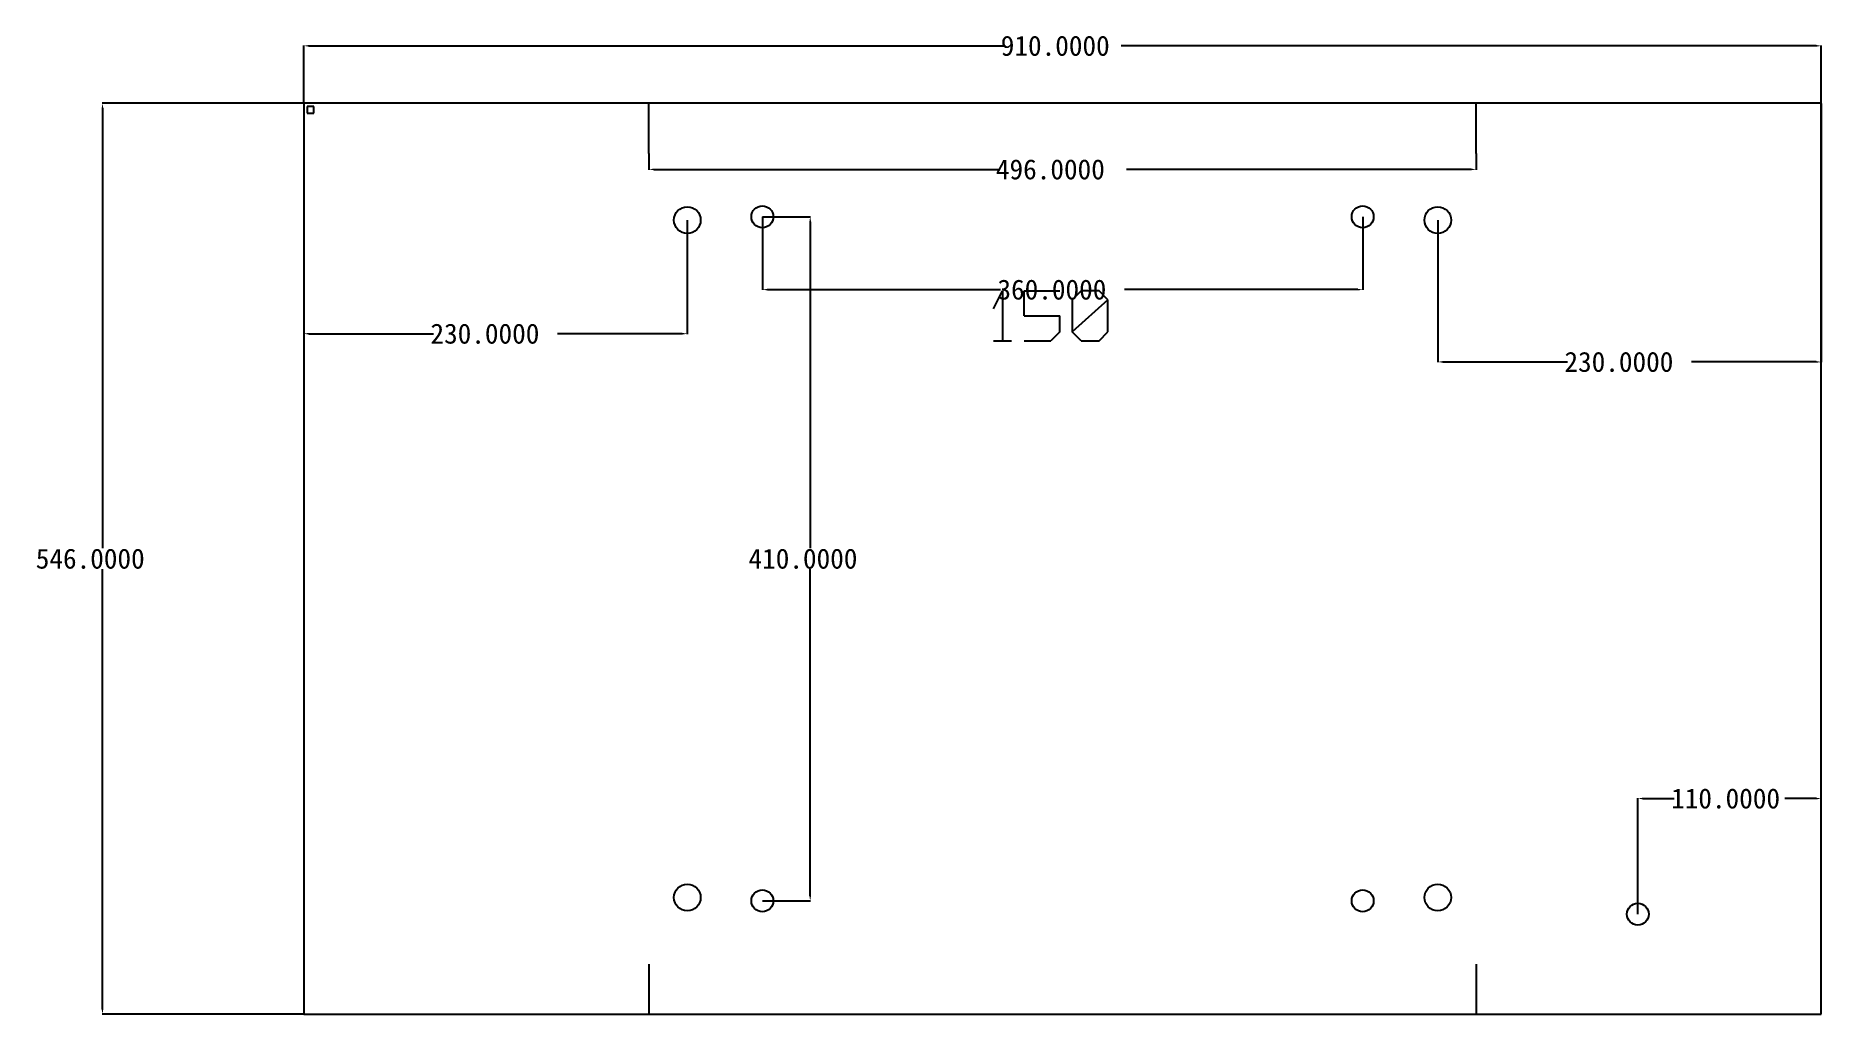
# Model space of a CAD drawing. Extents: x -9426 to 1229, y -62474 to 41.
# Drawn here: x -161 to 910, y -546 to 41 of the extents above.
import ezdxf

# ---------------------------------------------------------------- set-up
doc = ezdxf.new("R2010")
doc.units = 0
doc.header["$MEASUREMENT"] = 0
doc.header["$PDMODE"] = 35
doc.layers.get('0').update_dxf_attribs({"linetype": 'CONTINUOUS'})
doc.layers.get('DEFPOINTS').update_dxf_attribs({"linetype": 'CONTINUOUS'})
doc.dimstyles.get("Standard").update_dxf_attribs({"dimtxt": 2.5, "dimasz": 2.5, "dimexe": 1.25, "dimexo": 0.625, "dimtad": 1, "dimtxsty": 'STANDARD', "dimcen": 2.5, "dimazin": 3, "dimtfac": 1, "dimtmove": 2, "dimatfit": 3})

# ---------------------------------------------------------------- blocks, each defined once
blk = doc.blocks.new('*D2')
at = {"color": 0, "transparency": 16777216}
for p, q in [((-0.1, 0), (-120.9, 0)), ((-120.7, -3), (-120.7, -266.7)), ((-120.7, -543), (-120.7, -279.3)), ((-0.1, -546), (-120.9, -546))]:
    blk.add_line(p, q, dxfattribs=at)
for points in [[(-120.2, -3), (-121.2, -3), (-120.7, 0)], [(-121.2, -543), (-120.2, -543), (-120.7, -546)]]:
    blk.add_solid(points, dxfattribs=at)
at = {"layer": 'DEFPOINTS', "color": 0, "transparency": 16777216}
for p in [(0, 0), (-120.7, -546), (0, -546)]:
    blk.add_point(p, dxfattribs=at)
at = {"color": 0, "linetype": 'Continuous', "transparency": 16777216}
blk.add_text('546.0000', height=12, dxfattribs=at).set_placement((-160.7, -278.9))
blk = doc.blocks.new('*D3')
at = {"color": 0, "transparency": 16777216}
for p, q in [((0, 0.0625), (0, 34.62079)), ((3, 34.44079), (419.762, 34.44079)), ((907, 34.44079), (490.238, 34.44079)), ((910, 0.0625), (910, 34.62079))]:
    blk.add_line(p, q, dxfattribs=at)
for points in [[(3, 34.94079), (3, 33.94079), (0, 34.44079)], [(907, 33.94079), (907, 34.94079), (910, 34.44079)]]:
    blk.add_solid(points, dxfattribs=at)
at = {"layer": 'DEFPOINTS', "color": 0, "transparency": 16777216}
for p in [(910, 34.44079), (0, 0), (910, 0)]:
    blk.add_point(p, dxfattribs=at)
at = {"color": 0, "linetype": 'Continuous', "transparency": 16777216}
blk.add_text('910.0000', height=12, dxfattribs=at).set_placement((417.98, 28.50079))
blk = doc.blocks.new('*D13')
at = {"color": 0, "transparency": 16777216}
for p, q in [((207, -30.0625), (207, -39.80577)), ((703, -30.0625), (703, -39.80577)), ((210, -39.62577), (416.696, -39.62577)), ((700, -39.62577), (493.304, -39.62577))]:
    blk.add_line(p, q, dxfattribs=at)
for points in [[(210, -39.12577), (210, -40.12577), (207, -39.62577)], [(700, -40.12577), (700, -39.12577), (703, -39.62577)]]:
    blk.add_solid(points, dxfattribs=at)
at = {"layer": 'DEFPOINTS', "color": 0, "transparency": 16777216}
for p in [(207, -30), (703, -30), (703, -39.62577)]:
    blk.add_point(p, dxfattribs=at)
at = {"color": 0, "linetype": 'Continuous', "transparency": 16777216}
blk.add_text('496.0000', height=12, dxfattribs=at).set_placement((415.058, -45.56577))
blk = doc.blocks.new('*D15')
at = {"color": 0, "transparency": 16777216}
for p, q in [((0, -0.0625), (0, -138.28066)), ((230, -70.0625), (230, -138.28066)), ((3, -138.10066), (77.764, -138.10066)), ((227, -138.10066), (152.236, -138.10066))]:
    blk.add_line(p, q, dxfattribs=at)
for points in [[(3, -137.60066), (3, -138.60066), (0, -138.10066)], [(227, -138.60066), (227, -137.60066), (230, -138.10066)]]:
    blk.add_solid(points, dxfattribs=at)
at = {"layer": 'DEFPOINTS', "color": 0, "transparency": 16777216}
for p in [(0, 0), (230, -70), (0, -138.10066)]:
    blk.add_point(p, dxfattribs=at)
at = {"color": 0, "linetype": 'Continuous', "transparency": 16777216}
blk.add_text('230.0000', height=12, dxfattribs=at).set_placement((75.982, -144.04066))
blk = doc.blocks.new('*D16')
at = {"color": 0, "transparency": 16777216}
for p, q in [((910, -0.0625), (910, -155.18919)), ((680, -70.0625), (680, -155.18919)), ((683, -155.00919), (757.764, -155.00919)), ((907, -155.00919), (832.236, -155.00919))]:
    blk.add_line(p, q, dxfattribs=at)
for points in [[(683, -154.50919), (683, -155.50919), (680, -155.00919)], [(907, -155.50919), (907, -154.50919), (910, -155.00919)]]:
    blk.add_solid(points, dxfattribs=at)
at = {"layer": 'DEFPOINTS', "color": 0, "transparency": 16777216}
for p in [(910, 0), (680, -70), (910, -155.00919)]:
    blk.add_point(p, dxfattribs=at)
at = {"color": 0, "linetype": 'Continuous', "transparency": 16777216}
blk.add_text('230.0000', height=12, dxfattribs=at).set_placement((755.982, -160.94919))
blk = doc.blocks.new('*D17')
at = {"color": 0, "transparency": 16777216}
for p, q in [((800, -485.9375), (800, -416.51692)), ((803, -416.69692), (821.778, -416.69692)), ((907, -416.69692), (888.222, -416.69692)), ((910, -545.9375), (910, -416.51692))]:
    blk.add_line(p, q, dxfattribs=at)
for points in [[(803, -416.19692), (803, -417.19692), (800, -416.69692)], [(907, -417.19692), (907, -416.19692), (910, -416.69692)]]:
    blk.add_solid(points, dxfattribs=at)
at = {"layer": 'DEFPOINTS', "color": 0, "transparency": 16777216}
for p in [(910, -416.69692), (800, -486), (910, -546)]:
    blk.add_point(p, dxfattribs=at)
at = {"color": 0, "linetype": 'Continuous', "transparency": 16777216}
blk.add_text('110.0000', height=12, dxfattribs=at).set_placement((819.96, -422.63692))
blk = doc.blocks.new('*D18')
at = {"color": 0, "transparency": 16777216}
for p, q in [((275, -68.0625), (275, -111.8611)), ((635, -68.0625), (635, -111.8611)), ((278, -111.6811), (417.782, -111.6811)), ((632, -111.6811), (492.218, -111.6811))]:
    blk.add_line(p, q, dxfattribs=at)
for points in [[(278, -111.1811), (278, -112.1811), (275, -111.6811)], [(632, -112.1811), (632, -111.1811), (635, -111.6811)]]:
    blk.add_solid(points, dxfattribs=at)
at = {"layer": 'DEFPOINTS', "color": 0, "transparency": 16777216}
for p in [(275, -68), (635, -68), (635, -111.6811)]:
    blk.add_point(p, dxfattribs=at)
at = {"color": 0, "linetype": 'Continuous', "transparency": 16777216}
blk.add_text('360.0000', height=12, dxfattribs=at).set_placement((415.964, -117.6211))
blk = doc.blocks.new('*D19')
at = {"color": 0, "transparency": 16777216}
for p, q in [((275.1, -68), (303.8, -68)), ((303.7, -71), (303.7, -266.7)), ((303.7, -475), (303.7, -279.3)), ((275.1, -478), (303.8, -478))]:
    blk.add_line(p, q, dxfattribs=at)
for points in [[(304.2, -71), (303.2, -71), (303.7, -68)], [(303.2, -475), (304.2, -475), (303.7, -478)]]:
    blk.add_solid(points, dxfattribs=at)
at = {"layer": 'DEFPOINTS', "color": 0, "transparency": 16777216}
for p in [(275, -68), (275, -478), (303.7, -478)]:
    blk.add_point(p, dxfattribs=at)
at = {"color": 0, "linetype": 'Continuous', "transparency": 16777216}
blk.add_text('410.0000', height=12, dxfattribs=at).set_placement((266.7, -278.9))

msp = doc.modelspace()

# ---------------------------------------------------------------- linework, layer by layer
at = {"color": 3}
for p, q in [((0, 0), (0, -546)), ((910, 0), (0, 0)), ((910, -546), (910, 0)), ((0, -546), (910, -546))]:
    msp.add_line(p, q, dxfattribs=at)
at = {"color": 211}
for p, q in [((207, -30), (207, 0)), ((703, -30), (703, 0)), ((413.69, -123.11429), (419.04714, -112.4)), ((419.04714, -112.4), (419.04714, -142.4)), ((431.90428, -112.4), (453.33285, -112.4)), ((431.90428, -127.4), (431.90428, -112.4)), ((466.18999, -112.4), (460.83285, -117.75715)), ((460.83285, -117.75715), (460.83285, -137.04286)), ((476.90428, -112.4), (466.18999, -112.4)), ((482.26142, -117.75715), (476.90428, -112.4)), ((482.26142, -137.04286), (482.26142, -117.75715)), ((431.90428, -127.4), (453.33285, -127.4)), ((453.33285, -137.04286), (453.33285, -127.4)), ((482.26142, -117.79265), (460.85796, -137.06796)), ((453.33285, -137.04286), (447.97571, -142.4)), ((466.18999, -142.4), (460.83285, -137.04286)), ((476.90428, -142.4), (482.26142, -137.04286)), ((413.69, -142.4), (424.40428, -142.4)), ((431.90428, -142.4), (447.97571, -142.4)), ((466.18999, -142.4), (476.90428, -142.4)), ((207, -516), (207, -546)), ((703, -516), (703, -546))]:
    msp.add_line(p, q, dxfattribs=at)
at = {"color": 7}
for p, q in [((2, -2), (2, -6)), ((6, -2), (2, -2)), ((2, -6), (6, -6)), ((6, -6), (6, -2))]:
    msp.add_line(p, q, dxfattribs=at)
at = {"color": 3}
for centre in [(230, -70), (680, -70), (230, -476), (680, -476)]:
    msp.add_circle(centre, 8, dxfattribs=at)
at = {"color": 211}
for centre in [(275, -68), (635, -68), (275, -478), (635, -478), (800, -486)]:
    msp.add_circle(centre, 6.55, dxfattribs=at)

# ---------------------------------------------------------------- dimensions: what is measured, and where the dimension line sits
for base, p1, p2, picture, middle in [((910, 34.44079), (0, 0), (910, 0), '*D3', (455, 34.44079)), ((0, -138.10066), (230, -70), (0, 0), '*D15', (115, -138.10066)), ((910, -155.00919), (680, -70), (910, 0), '*D16', (795, -155.00919)), ((703, -39.62577), (207, -30), (703, -30), '*D13', (455, -39.62577)), ((635, -111.6811), (275, -68), (635, -68), '*D18', (455, -111.6811)), ((910, -416.69692), (800, -486), (910, -546), '*D17', (855, -416.69692))]:
    dim = msp.add_linear_dim(base=base, p1=p1, p2=p2, dimstyle='STANDARD', override={"dimtxt": 12, "dimasz": 3})
    dim.commit()
    dim.dimension.update_dxf_attribs({"geometry": picture, "text_midpoint": middle})
for base, p1, p2, picture, middle in [((-120.72457, -546), (0, 0), (0, -546), '*D2', (-120.72457, -273)), ((303.66014, -478), (275, -68), (275, -478), '*D19', (303.66014, -273))]:
    dim = msp.add_linear_dim(base=base, p1=p1, p2=p2, angle=90, dimstyle='STANDARD', override={"dimtxt": 12, "dimasz": 3})
    dim.commit()
    dim.dimension.update_dxf_attribs({"geometry": picture, "text_midpoint": middle})

doc.saveas('drawing.dxf')
